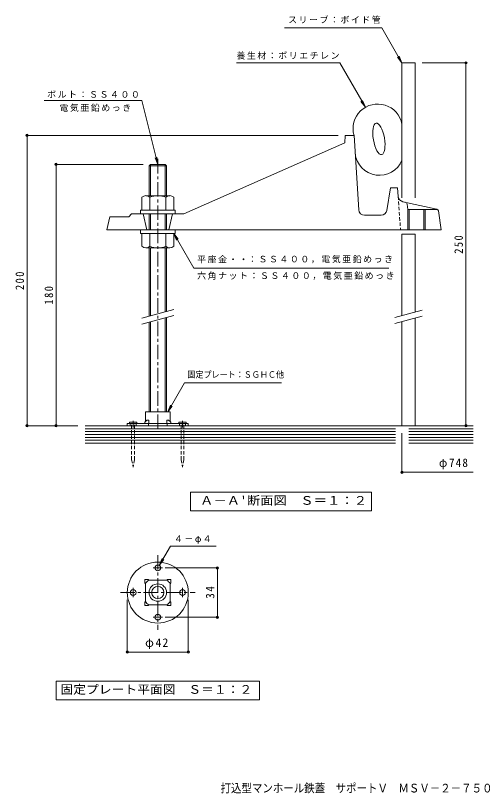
# Model space of a CAD drawing. Units: millimetres on the paper, enlarged 10 times, with parts at other scales. Extents: x -1508 to 1683, y -1358 to 1321.
# Drawn here: x -1508 to 99, y -1358 to 1321 of the extents above; entities that cross this region are included whole.
import ezdxf
from ezdxf.enums import TextEntityAlignment as Align

# ---------------------------------------------------------------- set-up
doc = ezdxf.new("R2010")
doc.units = ezdxf.units.MM
doc.header["$LTSCALE"] = 10
doc.header["$PDMODE"] = 32
doc.header["$PDSIZE"] = 8
doc.linetypes.add('CHAIN1', pattern=[8, 5, -1, 1, -1])
doc.linetypes.add('DASHED1', pattern=[1.8, 1.2, -0.6])
for name, color, linetype, lineweight in [('1-0', 4, 'Continuous', 9), ('1-1', 2, 'Continuous', 9), ('1-3', 4, 'Continuous', 9), ('1-4', 7, 'Continuous', 9), ('1-8', 3, 'Continuous', 9), ('1-9', 2, 'CHAIN1', 9), ('1-A', 2, 'Continuous', 9)]:
    doc.layers.add(name, color=color, linetype=linetype, lineweight=lineweight)
doc.layers.add('1-5', color=6, linetype='Continuous')
doc.layers.add('F-4', color=2, linetype='Continuous')
doc.styles.add('ＭＳ ゴシック', font='')
doc.styles.get('ＭＳ ゴシック').set_extended_font_data('MS Gothic')

msp = doc.modelspace()

# ---------------------------------------------------------------- linework, layer by layer
at = {"layer": '1-0', "color": 7}
for q in [(-948.21, 550.91), (-953.86, 547.65)]:
    msp.add_line((-963.43, 570.74), q, dxfattribs=at)
at = {"layer": '1-0', "linetype": 'CHAIN1'}
for p, q in [((-1103.18, -97.95), (-1103.18, -75.1)), ((-933.18, -97.95), (-933.18, -75.1)), ((-1033.89, -581.08), (-1002.18, -581.08)), ((-1103.18, -681.79), (-1103.18, -650.09)), ((-933.18, -650.37), (-933.18, -682.08)), ((-1002.47, -751.08), (-1034.17, -751.08))]:
    msp.add_line(p, q, dxfattribs=at)
at = {"layer": '1-0'}
for p, q in [((-1123.18, -83.76), (-1123.18, -91.76)), ((-1123.18, -91.76), (-913.18, -91.76)), ((-1113.18, -91.76), (-1113.18, -83.76)), ((-1093.18, -91.76), (-1093.18, -83.76)), ((-1050.68, -83.76), (-1050.68, -91.76)), ((-985.68, -83.76), (-985.68, -91.76)), ((-943.18, -91.76), (-943.18, -83.76)), ((-923.18, -91.76), (-923.18, -83.76))]:
    msp.add_line(p, q, dxfattribs=at)
at = {"layer": '1-0', "color": 7}
msp.add_lwpolyline([(-963.43, 570.74), (-894.14, 450.74), (-222.75, 450.74)], dxfattribs=at)
at = {"layer": '1-0'}
msp.add_lwpolyline([(-1123.18, -83.76), (-913.18, -83.76), (-913.18, -91.76)], dxfattribs=at)
at = {"layer": '1-0', "color": 2}
msp.add_lwpolyline([(-905.54, -385.13), (-905.54, -320.13), (-282.79, -320.13), (-282.79, -385.13)], close=True, dxfattribs=at)
at = {"layer": '1-0'}
for centre, radius in [((-1018.18, -666.08), 105), ((-1018.18, -581.08), 10), ((-1103.18, -666.08), 10), ((-933.18, -666.08), 10), ((-1018.18, -751.08), 10)]:
    msp.add_circle(centre, radius, dxfattribs=at)
at = {"layer": '1-1'}
for p, q in [((-374.28, 883.24), (-372.94, 908.24)), ((-342.94, 908.24), (-372.94, 908.24)), ((-326.63, 651.97), (-342.94, 908.24)), ((-928.17, 638.24), (-374.28, 883.24)), ((-230.28, 650.12), (-217.94, 728.24)), ((-192.94, 728.24), (-217.94, 728.24)), ((-190.87, 698.2), (-192.94, 728.24)), ((-58.03, 654.36), (-175.2, 680.04)), ((-160.6, 671.85), (-157.94, 653.24)), ((-59.45, 653.24), (-157.94, 653.24)), ((-157.94, 653.24), (-157.94, 583.24)), ((-152.94, 653.24), (-152.94, 583.24)), ((-102.94, 653.24), (-102.94, 583.24)), ((-97.94, 653.24), (-97.94, 583.24)), ((-52.21, 648.09), (-42.94, 583.24)), ((-1183.17, 628.24), (-1193.17, 583.24)), ((-1118.17, 628.24), (-1183.17, 628.24)), ((-1118.17, 628.24), (-1108.17, 638.24)), ((-1108.17, 638.24), (-928.17, 638.24)), ((-1068.17, 638.24), (-1055.67, 583.24)), ((-980.67, 583.24), (-968.17, 638.24)), ((-250.03, 633.24), (-306.67, 633.24)), ((-1193.17, 583.24), (-42.94, 583.24))]:
    msp.add_line(p, q, dxfattribs=at)
at = {"layer": '1-1', "linetype": 'CHAIN1'}
msp.add_line((-1018.18, 827.32), (-1018.18, -110.91), dxfattribs=at)
at = {"layer": '1-1', "linetype": 'DASHED1'}
msp.add_line((-190.87, 698.2), (-182.94, 583.24), dxfattribs=at)
at = {"layer": '1-1'}
for centre, radius, start, end in [((-170.92, 699.57), 20, 183.94446, 257.63689), ((-168.02, 670.79), 7.5, 8.12743, 77.64648), ((-306.67, 653.24), 20, 183.64244, 270), ((-250.03, 653.24), 20, 270, 351.02425), ((-59.45, 645.74), 7.5, 8.1261, 90), ((-59.63, 647.03), 7.5, 8.12743, 77.64333)]:
    msp.add_arc(centre, radius, start, end, dxfattribs=at)
at = {"layer": '1-3'}
for p, q in [((-177.94, 1158.24), (-132.94, 1158.24)), ((-177.94, 693.63), (-177.94, 1158.24)), ((-132.94, 693.63), (-132.94, 1158.24)), ((-177.94, 568.24), (-132.94, 568.24)), ((-177.94, 287.57), (-177.94, 568.24)), ((-132.94, 299.63), (-132.94, 568.24)), ((-132.94, -91.76), (-132.94, 278.92)), ((-177.94, -91.76), (-177.94, 266.86))]:
    msp.add_line(p, q, dxfattribs=at)
at = {"layer": '1-4'}
for p, q in [((-582.66, 1278.24), (-247.22, 1278.24)), ((-177.94, 1158.24), (-247.22, 1278.24)), ((-177.94, 1158.24), (-187.51, 1181.34)), ((-747.7, 1158.24), (-392.22, 1158.24)), ((-303.76, 1005.03), (-392.22, 1158.24)), ((-177.94, 1158.24), (-193.16, 1178.08)), ((-107.94, 1158.24), (45.05, 1158.24)), ((42.05, -91.76), (42.05, 1158.24)), ((-303.76, 1005.03), (-318.98, 1024.86)), ((-303.76, 1005.03), (-313.33, 1028.13)), ((-397.95, 908.24), (-1471.18, 908.24)), ((-1468.18, -91.76), (-1468.18, 908.24)), ((-1018.18, 808.24), (-1027.74, 831.34)), ((-1018.18, 808.24), (-1021.44, 833.03)), ((-1068.18, 808.24), (-1371.18, 808.24)), ((-1368.18, -91.76), (-1368.18, 808.24)), ((-984.18, -43.76), (-926.44, 56.24)), ((-926.44, 56.24), (-592.96, 56.24)), ((-984.18, -43.76), (-974.61, -20.66)), ((-984.18, -43.76), (-968.96, -23.92)), ((-1293.18, -91.76), (-1471.18, -91.76)), ((-177.94, -116.76), (-177.94, -254.76)), ((-177.94, -251.76), (67.06, -251.76)), ((-1013.18, -572.42), (-1003.61, -549.32)), ((-1013.18, -572.42), (-997.96, -552.59)), ((-993.18, -581.08), (-810.18, -581.08)), ((-813.18, -751.08), (-813.18, -581.08)), ((-1123.18, -691.08), (-1123.18, -874.08)), ((-913.18, -691.08), (-913.18, -874.08)), ((-993.18, -751.08), (-810.18, -751.08)), ((-1123.18, -871.08), (-913.18, -871.08))]:
    msp.add_line(p, q, dxfattribs=at)
at = {"layer": '1-4', "color": 2}
for p, q in [((-1368.18, -1036.08), (-1368.18, -971.08)), ((-1368.18, -971.08), (-668.18, -971.08)), ((-668.18, -1036.08), (-668.18, -971.08)), ((-668.18, -1036.08), (-1368.18, -1036.08))]:
    msp.add_line(p, q, dxfattribs=at)
at = {"layer": '1-4'}
for points in [[(-1018.18, 808.24), (-1073.36, 1028.24), (-1409.43, 1028.24)], [(-1013.18, -572.42), (-974.87, -506.08), (-817.76, -506.08)]]:
    msp.add_lwpolyline(points, dxfattribs=at)
for p in [(42.05, 1158.24), (-1468.18, 908.24), (-1368.18, 808.24), (-1468.18, -91.76), (-1368.18, -91.76), (42.05, -91.76), (-177.94, -251.76), (-813.18, -581.08), (-813.18, -751.08), (-1123.18, -871.08), (-913.18, -871.08)]:
    msp.add_point(p, dxfattribs=at)
at = {"layer": '1-8'}
for p, q in [((-1048.18, 803.24), (-1043.18, 808.24)), ((-1043.18, 808.24), (-1043.18, 700.74)), ((-1043.18, 808.24), (-993.18, 808.24)), ((-993.18, 808.24), (-993.18, 700.74)), ((-993.18, 808.24), (-988.18, 803.24)), ((-1048.18, 803.24), (-988.18, 803.24)), ((-1048.18, 803.24), (-1048.18, 700.74)), ((-988.18, 803.24), (-988.18, 700.74)), ((-1048.18, 638.24), (-1048.18, 583.24)), ((-1043.18, 638.24), (-1043.18, 583.24)), ((-993.18, 638.24), (-993.18, 583.24)), ((-988.18, 638.24), (-988.18, 583.24)), ((-1048.18, 520.74), (-1048.18, 285.56)), ((-1043.18, 520.74), (-1043.18, 286.9)), ((-993.18, 520.74), (-993.18, 300.3)), ((-988.18, 520.74), (-988.18, 301.64)), ((-993.18, 279.59), (-993.18, -43.76)), ((-988.18, 280.93), (-988.18, -43.76)), ((-1048.18, 264.85), (-1048.18, -43.76)), ((-1043.18, 266.19), (-1043.18, -43.76)), ((-1115.68, -78.76), (-1115.68, -83.76)), ((-1090.68, -78.76), (-1115.68, -78.76)), ((-1090.68, -78.76), (-1090.68, -83.76)), ((-945.68, -78.76), (-920.68, -78.76)), ((-945.68, -78.76), (-945.68, -83.76)), ((-920.68, -78.76), (-920.68, -83.76))]:
    msp.add_line(p, q, dxfattribs=at)
at = {"layer": '1-8', "color": 4}
for p, q in [((-1059.21, 700.74), (-977.14, 700.74)), ((-1045.5, 695.11), (-1045.5, 650.74)), ((-990.85, 695.11), (-990.85, 650.74)), ((-963.43, 695.11), (-963.43, 650.74)), ((-1045.5, 526.37), (-1045.5, 570.74)), ((-990.85, 526.37), (-990.85, 570.74)), ((-963.43, 526.37), (-963.43, 570.74)), ((-1059.21, 520.74), (-977.14, 520.74))]:
    msp.add_line(p, q, dxfattribs=at)
at = {"layer": '1-8', "color": 6, "lineweight": 5}
for p, q in [((-1078.18, 650.74), (-1078.18, 638.24)), ((-1072.93, 650.74), (-1078.18, 650.74)), ((-958.18, 650.74), (-963.43, 650.74)), ((-958.18, 650.74), (-958.18, 638.24)), ((-1078.18, 570.74), (-1078.18, 583.24)), ((-1072.93, 570.74), (-1078.18, 570.74)), ((-958.18, 570.74), (-963.43, 570.74)), ((-958.18, 570.74), (-958.18, 583.24)), ((-1268.18, -91.76), (67.06, -91.76)), ((-1268.18, -101.76), (-200.75, -101.76)), ((-154.82, -101.76), (67.06, -101.76)), ((-1268.18, -111.76), (-200.75, -111.76)), ((-1268.18, -121.76), (-200.75, -121.76)), ((-1268.18, -131.76), (-200.75, -131.76)), ((-154.82, -111.76), (67.06, -111.76)), ((-154.82, -121.76), (67.06, -121.76)), ((-154.82, -131.76), (67.06, -131.76)), ((-1268.18, -141.76), (-200.75, -141.76)), ((-1268.18, -151.76), (-200.75, -151.76)), ((-154.82, -141.76), (67.06, -141.76)), ((-154.82, -151.76), (67.06, -151.76))]:
    msp.add_line(p, q, dxfattribs=at)
at = {"layer": '1-8', "color": 7}
for p, q in [((-1073.18, 278.86), (-963.18, 308.33)), ((-202.94, 280.87), (-107.94, 306.32)), ((-1073.18, 258.15), (-963.18, 287.63)), ((-202.94, 260.16), (-107.94, 285.62))]:
    msp.add_line(p, q, dxfattribs=at)
at = {"layer": '1-8', "linetype": 'DASHED1'}
for p, q in [((-1108.18, -208.76), (-1108.18, -83.76)), ((-1098.18, -208.76), (-1098.18, -83.76)), ((-938.18, -208.76), (-938.18, -83.76)), ((-928.18, -208.76), (-928.18, -83.76)), ((-1108.18, -208.76), (-1103.18, -233.76)), ((-1098.18, -208.76), (-1103.18, -233.76)), ((-938.18, -208.76), (-933.18, -233.76)), ((-928.18, -208.76), (-933.18, -233.76))]:
    msp.add_line(p, q, dxfattribs=at)
at = {"layer": '1-8', "color": 4}
for points in [[(-1072.93, 695.11), (-1072.93, 650.74), (-963.43, 650.74)], [(-1072.93, 526.37), (-1072.93, 570.74), (-963.43, 570.74)]]:
    msp.add_lwpolyline(points, dxfattribs=at)
at = {"layer": '1-8', "color": 6, "lineweight": 5}
for centre, radius, start, end in [((-261.31, 931.52), 84.89, 10.8439, 195.91171), ((-255.59, 854.79), 83.86, 186.23961, 337.80562)]:
    msp.add_arc(centre, radius, start, end, dxfattribs=at)
at = {"layer": '1-8', "color": 4}
for centre, radius, start, end in [((-1059.21, 681.23), 19.52, 45.3613, 134.63896), ((-1018.18, 631.6), 69.14, 66.7198, 113.2803), ((-977.14, 681.23), 19.52, 45.3613, 134.63818), ((-1059.21, 540.26), 19.52, 225.36104, 314.6387), ((-1018.18, 589.88), 69.14, 246.7197, 293.2802), ((-977.14, 540.26), 19.52, 225.36182, 314.6387)]:
    msp.add_arc(centre, radius, start, end, dxfattribs=at)
at = {"layer": '1-8', "color": 6, "lineweight": 5}
msp.add_ellipse((-257.45, 896.35), major_axis=(-9.55, 54.15), ratio=0.3504, dxfattribs=at)
at = {"layer": '1-9'}
for p, q in [((-1018.18, -537.15), (-1018.18, -795.01)), ((-1147.1, -666.08), (-889.25, -666.08))]:
    msp.add_line(p, q, dxfattribs=at)
at = {"layer": '1-A'}
for p, q in [((-1060.68, -43.76), (-1060.68, -76.72)), ((-1060.68, -43.76), (-975.68, -43.76)), ((-975.68, -43.76), (-975.68, -76.72)), ((-1055.42, -72.43), (-1063.18, -78.76)), ((-1063.18, -78.76), (-1063.18, -83.76)), ((-980.93, -72.43), (-973.18, -78.76)), ((-973.18, -78.76), (-973.18, -83.76)), ((-1060.68, -635.55), (-1063.18, -633.05)), ((-1060.68, -635.55), (-1060.68, -696.61)), ((-1048.7, -623.58), (-1051.2, -621.08)), ((-987.65, -623.58), (-1048.7, -623.58)), ((-987.65, -623.58), (-985.15, -621.08)), ((-975.68, -635.55), (-973.18, -633.05)), ((-975.68, -696.61), (-975.68, -635.55)), ((-1060.68, -696.61), (-1063.18, -699.11)), ((-1048.7, -708.58), (-1051.2, -711.08)), ((-1048.7, -708.58), (-987.65, -708.58)), ((-987.65, -708.58), (-985.15, -711.08)), ((-975.68, -696.61), (-973.18, -699.11))]:
    msp.add_line(p, q, dxfattribs=at)
for points in [[(-1055.42, -72.43), (-1048.7, -72.43), (-1048.7, -83.76)], [(-980.93, -72.43), (-987.65, -72.43), (-987.65, -83.76)], [(-1063.18, -633.05), (-1063.18, -621.08), (-1051.2, -621.08)], [(-985.15, -621.08), (-973.18, -621.08), (-973.18, -633.05)], [(-1051.2, -711.08), (-1063.18, -711.08), (-1063.18, -699.11)], [(-973.18, -699.11), (-973.18, -711.08), (-985.15, -711.08)]]:
    msp.add_lwpolyline(points, dxfattribs=at)
for radius in [30, 21.25]:
    msp.add_circle((-1018.18, -666.08), radius, dxfattribs=at)
for centre, start, end in [((-1030.68, -653.58), 121.00261, 148.99734), ((-1005.68, -653.58), 31.00261, 58.99734), ((-1030.68, -678.58), 211.00261, 238.99734), ((-1005.68, -678.58), 301.00261, 328.99734)]:
    msp.add_arc(centre, 35, start, end, dxfattribs=at)

# ---------------------------------------------------------------- texts
at = {"layer": '1-0', "color": 2, "style": 'ＭＳ ゴシック', "width": 1.15}
msp.add_text("Ａ－Ａ'断面図\u3000Ｓ＝１：２", height=29.33, dxfattribs=at).set_placement((-872.91, -372.63), align=Align.BOTTOM_LEFT)
at = {"layer": '1-0', "color": 7, "char_height": 21.99, "attachment_point": 7, "style": 'ＭＳ ゴシック'}
for s, insert in [('\\T1.17;平座金・・', (-882.75, 467.7)), ('\\T1.17;：ＳＳ４００，電気亜鉛めっき', (-707.75, 467.7)), ('\\T1.17;六角ナット：ＳＳ４００，電気亜鉛めっき', (-882.75, 410.84))]:
    msp.add_mtext(s, dxfattribs=dict(at, insert=insert))
at = {"layer": '1-4', "color": 6, "style": 'ＭＳ ゴシック', "width": 0.9}
msp.add_text('固定プレート：ＳＧＨＣ他', height=21.99, dxfattribs=at).set_placement((-916.31, 67.03), align=Align.BOTTOM_LEFT)
at = {"layer": '1-4', "color": 2, "style": 'ＭＳ ゴシック', "width": 1.1}
msp.add_text('固定プレート平面図\u3000Ｓ＝１：２', height=29.33, dxfattribs=at).set_placement((-1353.18, -1023.58), align=Align.BOTTOM_LEFT)
at = {"layer": '1-4', "char_height": 21.99, "attachment_point": 7, "style": 'ＭＳ ゴシック'}
for s, insert in [('\\T1.17;スリーブ：ボイド管', (-569.83, 1292.91)), ('\\T1.17;養生材：ポリエチレン', (-747.7, 1169.69)), ('\\T1.17;ボルト：ＳＳ４００', (-1398.87, 1036.9)), ('\\T1.17;電気亜鉛めっき', (-1356.78, 989.6)), ('\\T1.17;４－φ４', (-962.79, -498.13))]:
    msp.add_mtext(s, dxfattribs=dict(at, insert=insert))
at = {"layer": '1-4', "color": 2, "char_height": 29.33, "attachment_point": 7, "style": 'ＭＳ ゴシック'}
for s, insert in [('\\T1.21;\\W0.95;φ748', (-50.75, -241.76)), ('\\T1.19;φ42', (-1061.93, -861.08))]:
    msp.add_mtext(s, dxfattribs=dict(at, insert=insert))
at = {"layer": '1-4', "color": 2, "insert": (-823.18, -687.33), "char_height": 29.33, "attachment_point": 7, "rotation": 90, "style": 'ＭＳ ゴシック'}
msp.add_mtext('\\T1.27;\\W0.95;34', dxfattribs=at)
at = {"layer": '1-5', "style": 'ＭＳ ゴシック', "width": 0.9}
msp.add_text('打込型マンホール鉄蓋\u3000サポートＶ\u3000ＭＳＶ－２－７５０\u3000Ｃ＝２００', height=29.33, dxfattribs=at).set_placement((-802.35, -1363.48), align=Align.BOTTOM_LEFT)
at = {"layer": 'F-4', "char_height": 29.33, "attachment_point": 7, "rotation": 90, "style": 'ＭＳ ゴシック'}
for s, insert in [('\\T1.27;\\W0.9;250', (32.05, 500.74)), ('\\T1.27;\\W0.9;200', (-1478.18, 375.74)), ('\\T1.27;\\W0.9;180', (-1378.18, 325.74))]:
    msp.add_mtext(s, dxfattribs=dict(at, insert=insert))

doc.saveas('drawing.dxf')
